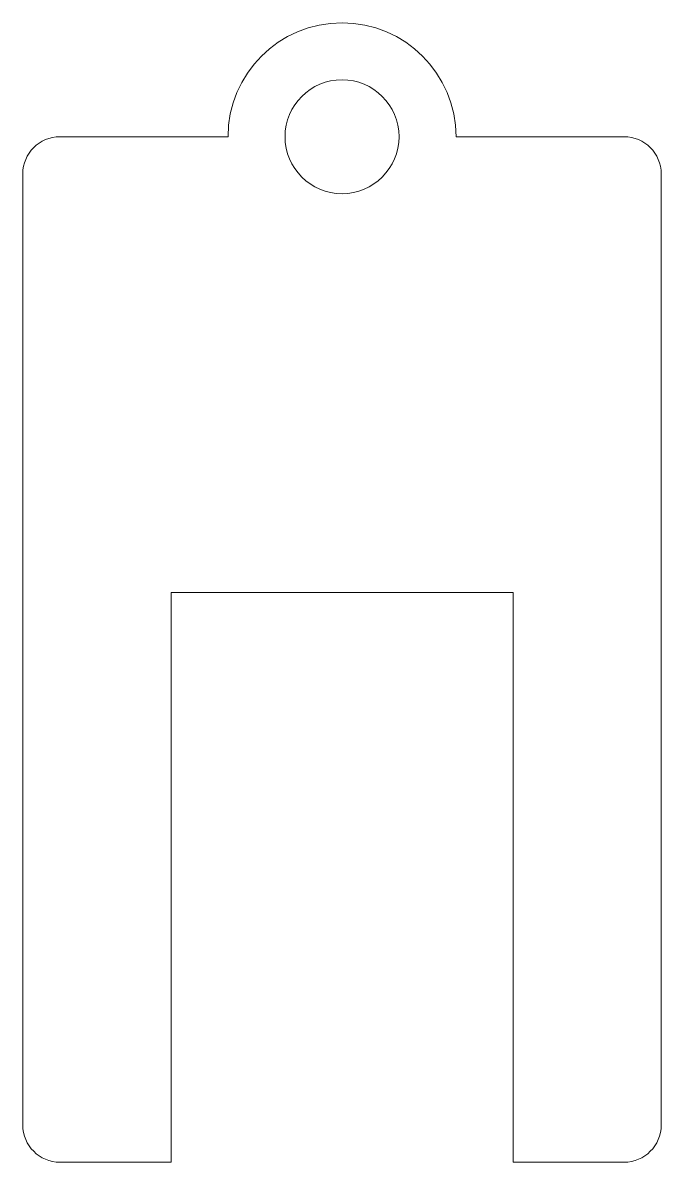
# Model space of a CAD drawing. Header units: millimetres. Extents: x -62.3 to -34.3, y 1 to 51.
import ezdxf

# ---------------------------------------------------------------- set-up
doc = ezdxf.new("R2010")
doc.units = ezdxf.units.MM
doc.header["$MEASUREMENT"] = 0
doc.layers.add('Warstwa 1', color=7, linetype='Continuous')

msp = doc.modelspace()

# ---------------------------------------------------------------- linework, layer by layer
at = {"layer": 'Warstwa 1', "color": 250, "lineweight": 20}
for points, knots in [([(-53.2625, 45.9875), (-53.2625, 48.7486), (-51.0241, 50.9875), (-48.2625, 50.9875), (-48.2625, 50.9875), (-45.5009, 50.9875), (-43.2625, 48.7486), (-43.2625, 45.9875)], [0, 0, 0, 0, 0.3333333, 0.3333333, 0.3333333, 0.3333333, 1, 1, 1, 1]), ([(-48.2625, 48.4875), (-46.8817, 48.4875), (-45.7625, 47.3681), (-45.7625, 45.9875), (-45.7625, 45.9875), (-45.7625, 44.6069), (-46.8817, 43.4875), (-48.2625, 43.4875), (-48.2625, 43.4875), (-49.6433, 43.4875), (-50.7625, 44.6069), (-50.7625, 45.9875), (-50.7625, 45.9875), (-50.7625, 47.3681), (-49.6433, 48.4875), (-48.2625, 48.4875)], [0, 0, 0, 0, 0.2, 0.2, 0.2, 0.2, 0.4, 0.4, 0.4, 0.4, 0.6, 0.6, 0.6, 0.6, 1, 1, 1, 1]), ([(-43.2625, 45.9875), (-43.2625, 45.9875), (-35.888, 45.9875), (-35.888, 45.9875), (-35.888, 45.9875), (-34.9939, 45.9875), (-34.2625, 45.2559), (-34.2625, 44.362), (-34.2625, 44.362), (-34.2625, 44.362), (-34.2625, 2.613), (-34.2625, 2.613), (-34.2625, 2.613), (-34.2625, 1.7191), (-34.9941, 0.9875), (-35.888, 0.9875), (-35.888, 0.9875), (-35.888, 0.9875), (-40.7625, 0.9875), (-40.7625, 0.9875), (-40.7625, 0.9875), (-40.7625, 0.9875), (-40.7625, 25.9875), (-40.7625, 25.9875), (-40.7625, 25.9875), (-40.7625, 25.9875), (-55.7625, 25.9875), (-55.7625, 25.9875), (-55.7625, 25.9875), (-55.7625, 25.9875), (-55.7625, 0.9875), (-55.7625, 0.9875), (-55.7625, 0.9875), (-55.7625, 0.9875), (-60.637, 0.9875), (-60.637, 0.9875), (-60.637, 0.9875), (-61.531, 0.9875), (-62.2625, 1.7189), (-62.2625, 2.613), (-62.2625, 2.613), (-62.2625, 2.613), (-62.2625, 44.362), (-62.2625, 44.362), (-62.2625, 44.362), (-62.2625, 45.2561), (-61.5311, 45.9875), (-60.637, 45.9875), (-60.637, 45.9875), (-60.637, 45.9875), (-53.2625, 45.9875), (-53.2625, 45.9875)], [0, 0, 0, 0, 0.0714286, 0.0714286, 0.0714286, 0.0714286, 0.1428571, 0.1428571, 0.1428571, 0.1428571, 0.2142857, 0.2142857, 0.2142857, 0.2142857, 0.2857143, 0.2857143, 0.2857143, 0.2857143, 0.3571429, 0.3571429, 0.3571429, 0.3571429, 0.4285714, 0.4285714, 0.4285714, 0.4285714, 0.5, 0.5, 0.5, 0.5, 0.5714286, 0.5714286, 0.5714286, 0.5714286, 0.6428571, 0.6428571, 0.6428571, 0.6428571, 0.7142857, 0.7142857, 0.7142857, 0.7142857, 0.7857143, 0.7857143, 0.7857143, 0.7857143, 0.8571429, 0.8571429, 0.8571429, 0.8571429, 1, 1, 1, 1])]:
    msp.add_open_spline(points, degree=3, knots=knots, dxfattribs=at)

doc.saveas('drawing.dxf')
